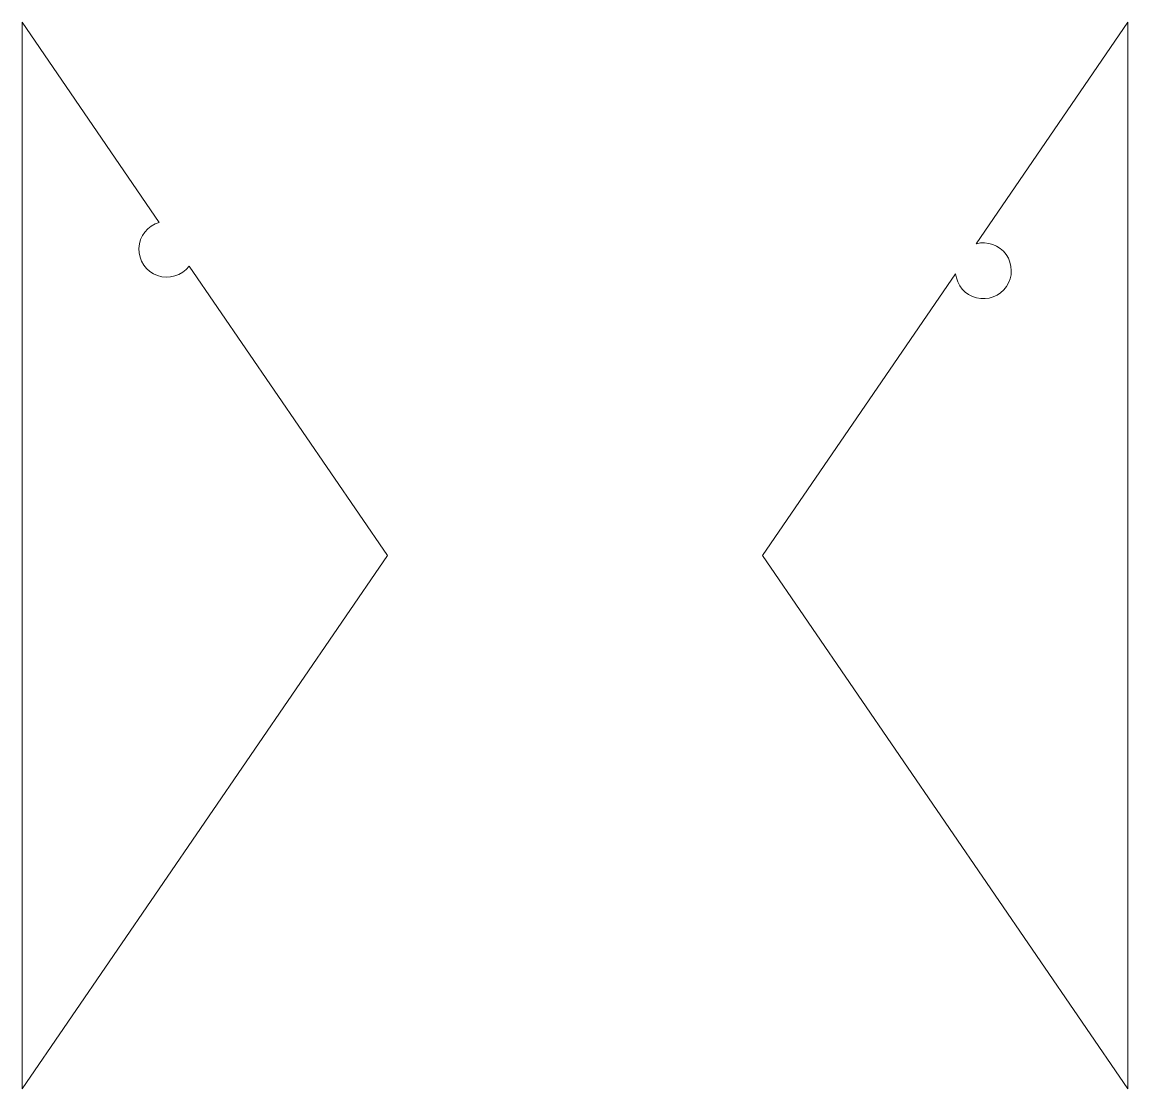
# Model space of a CAD drawing. Header units: millimetres. Extents: x -32.7 to 32.7, y 35 to 98.
import ezdxf

# ---------------------------------------------------------------- set-up
doc = ezdxf.new("R2010")
doc.units = ezdxf.units.MM

msp = doc.modelspace()

# ---------------------------------------------------------------- linework, layer by layer
at = {"color": 7, "linetype": 'Continuous', "lineweight": 15}
for p, q in [((-32.67, 98.03), (-24.567, 86.198)), ((-32.67, 98.03), (-32.67, 35)), ((23.701, 84.933), (32.67, 98.03)), ((32.67, 35), (32.67, 98.03)), ((-22.801, 83.619), (-11.087, 66.515)), ((11.087, 66.515), (22.489, 83.164)), ((-11.087, 66.515), (-32.67, 35)), ((32.67, 35), (11.087, 66.515))]:
    msp.add_line(p, q, dxfattribs=at)
for centre, start, end in [((-24.12, 84.61), 105.72618, 323.08309), ((24.13, 83.34), 186.11688, 105.07385)]:
    msp.add_arc(centre, 1.65, start, end, dxfattribs=at)

doc.saveas('drawing.dxf')
